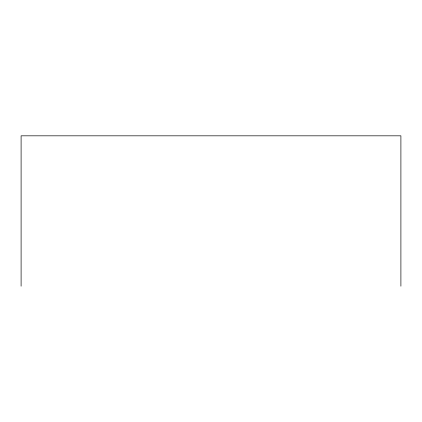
<?xml version="1.0" encoding="UTF-8"?>
<svg xmlns="http://www.w3.org/2000/svg" width="422" height="422" viewBox="0 0 422 422"><rect width="100%" height="100%" fill="white"/><g stroke="black" fill="none" stroke-linecap="round" stroke-linejoin="round"><path stroke-width="0.63" d="M400.9 286.179L400.9 135.821L21.1 135.821L21.1 286.179"/></g></svg>
